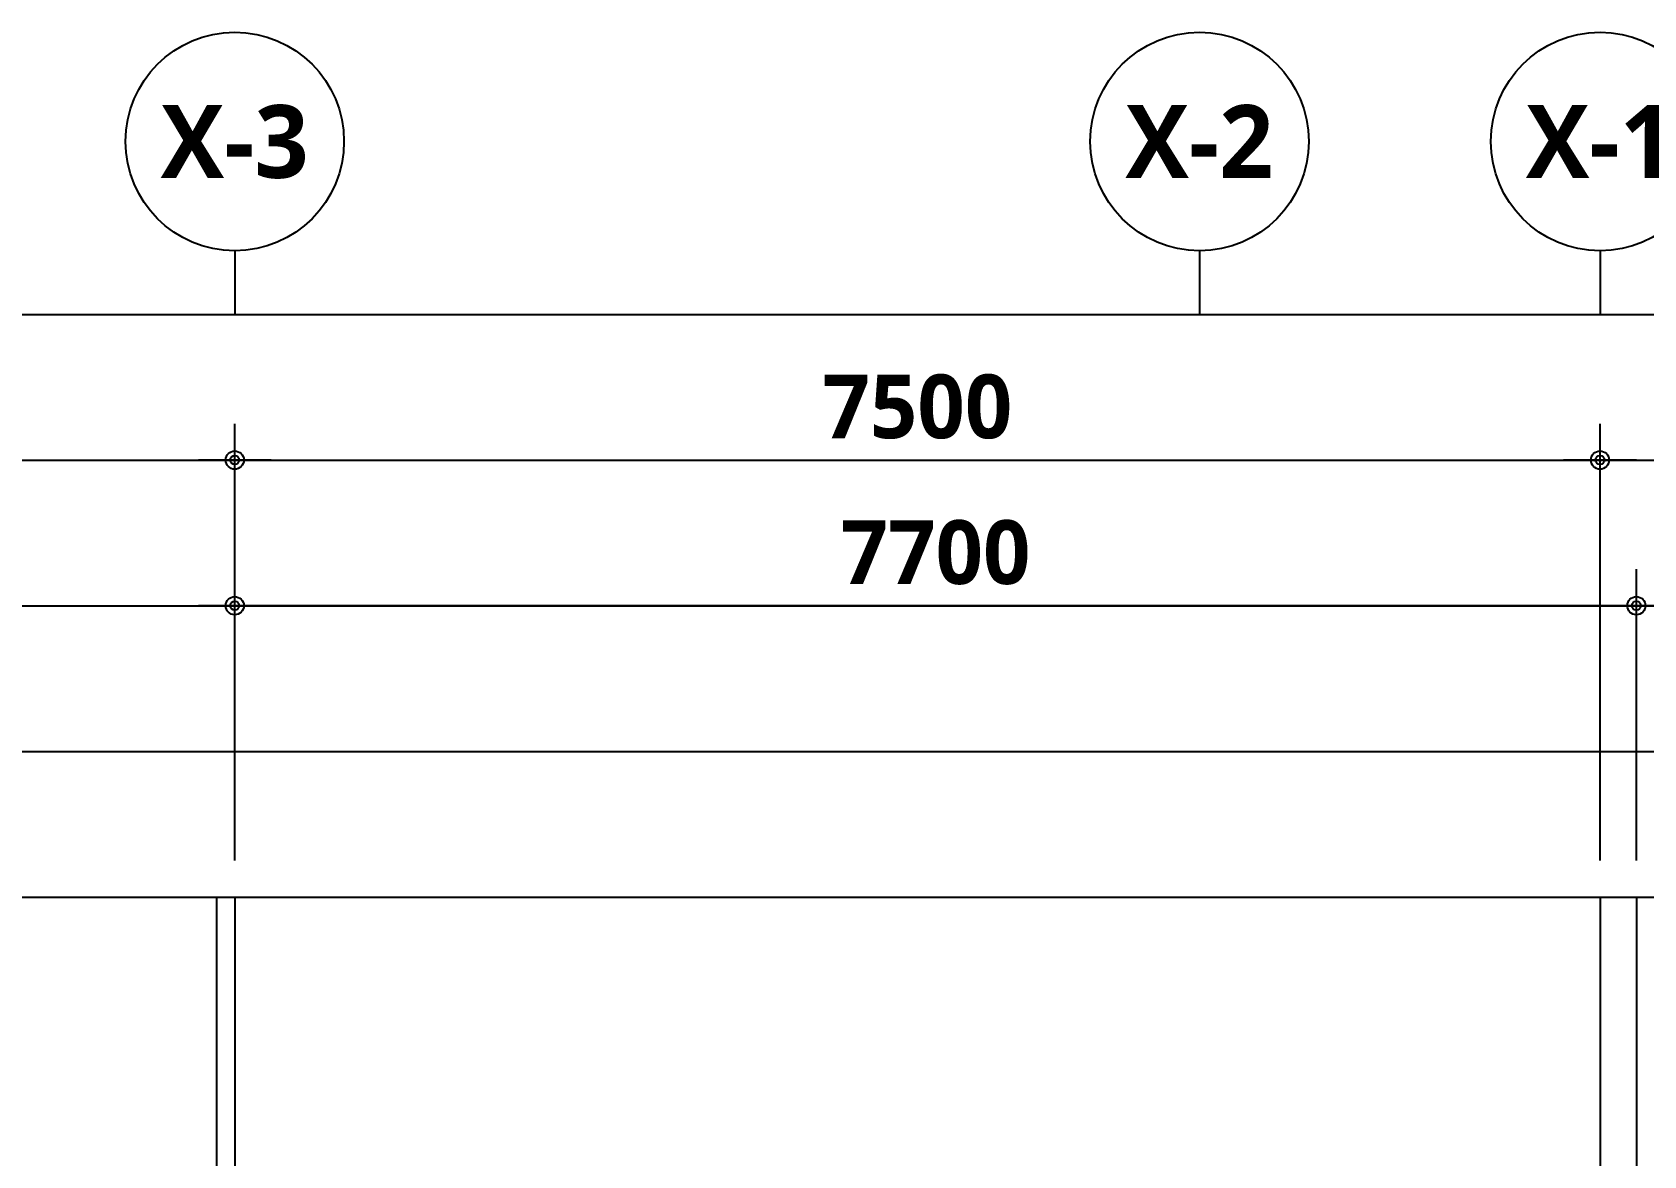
# Model space of a CAD drawing. Header units: millimetres. Extents: x 0 to 168000, y 0 to 59400.
# Drawn here: x 131906 to 140759, y 22681 to 28852 of the extents above; entities that cross this region are included whole.
import ezdxf
from ezdxf.enums import TextEntityAlignment as Align

# ---------------------------------------------------------------- set-up
doc = ezdxf.new("R2010")
doc.units = ezdxf.units.MM
doc.header["$LTSCALE"] = 100
doc.linetypes.add('CEN', pattern=[62, 60, -1, 0, -1])
doc.linetypes.add('주단면도-1$0$STD_CENTER', pattern=[66, 60, -2, 2, -2])
doc.layers.get('Defpoints').update_dxf_attribs({"color": 153})
for name, color, linetype in [('A-ANNO-TEXT1', 7, 'Continuous'), ('A-CEN', 1, 'CEN'), ('A-ST-AXIS-BUB', 7, 'Continuous'), ('A-ST-AXIS-DIM', 7, 'Continuous'), ('주단면도-1$0$A-ST-AXIS-CEN', 252, '주단면도-1$0$STD_CENTER')]:
    doc.layers.add(name, color=color, linetype=linetype)
doc.layers.add('G(그리드1)', color=185, linetype='Continuous', plot=False)
doc.styles.add('SH_진천_나눔', font='')
doc.styles.get('SH_진천_나눔').set_extended_font_data('NanumGothic', bold=True)
doc.dimstyles.new('SHP 100', dxfattribs={"dimscale": 100, "dimtxt": 3.5, "dimasz": 1, "dimexe": 2, "dimexo": 2, "dimgap": 1, "dimtad": 1, "dimdec": 0, "dimzin": 0, "dimdsep": 46, "dimtxsty": 'SH_진천_나눔', "dimblk": 'DIMDOT', "dimcen": 0.09, "dimclrd": 256, "dimclre": 256, "dimclrt": 3, "dimadec": 0, "dimazin": 1, "dimtfac": 1, "dimtdec": 0, "dimtix": 1, "dimtmove": 2, "dimatfit": 0, "dimldrblk": 'DIMDOT', "dimfxl": 1, "dimtolj": 1, "dimtzin": 0, "dimlwd": -1, "dimlwe": -1, "dimarcsym": 0})

# ---------------------------------------------------------------- blocks, each defined once
blk = doc.blocks.new('DIMDOT')
at = {"color": 0}
blk.add_line((-2, 0), (2, 0), dxfattribs=at)
for radius in [0.5, 0.25]:
    blk.add_circle((0, 0), radius, dxfattribs=at)
blk = doc.blocks.new('*D9344')
at = {"layer": 'A-ST-AXIS-DIM'}
for p, q in [((133018.8, 24302), (133018.8, 26702)), ((140518.8, 24302), (140518.8, 26702)), ((133118.8, 26502), (140418.8, 26502))]:
    blk.add_line(p, q, dxfattribs=at)
at = {"layer": 'Defpoints', "color": 0}
for p in [(140518.8, 26502), (133018.8, 24102), (140518.8, 24102)]:
    blk.add_point(p, dxfattribs=at)
at = {"layer": 'A-ST-AXIS-DIM', "linetype": 'ByBlock', "xscale": 100, "yscale": 100, "zscale": 100, "rotation": 180}
blk.add_blockref('DIMDOT', (133018.8, 26502), dxfattribs=at)
at = {"layer": 'A-ST-AXIS-DIM', "linetype": 'ByBlock', "xscale": 100, "yscale": 100, "zscale": 100}
blk.add_blockref('DIMDOT', (140518.8, 26502), dxfattribs=at)
at = {"layer": 'A-ST-AXIS-DIM', "color": 3, "insert": (136768.8, 26794.4), "char_height": 350, "attachment_point": 5, "style": 'SH_진천_나눔'}
blk.add_mtext('\\A1;7500', dxfattribs=at)
blk = doc.blocks.new('*D9345')
at = {"layer": 'A-ST-AXIS-DIM'}
for p, q in [((133018.8, 24302), (133018.8, 25902)), ((140718.8, 24302), (140718.8, 25902)), ((140618.8, 25702), (133118.8, 25702))]:
    blk.add_line(p, q, dxfattribs=at)
at = {"layer": 'Defpoints', "color": 0}
for p in [(133018.8, 25702), (133018.8, 24102), (140718.8, 24102)]:
    blk.add_point(p, dxfattribs=at)
at = {"layer": 'A-ST-AXIS-DIM', "linetype": 'ByBlock', "xscale": 100, "yscale": 100, "zscale": 100, "rotation": 180}
blk.add_blockref('DIMDOT', (133018.8, 25702), dxfattribs=at)
at = {"layer": 'A-ST-AXIS-DIM', "linetype": 'ByBlock', "xscale": 100, "yscale": 100, "zscale": 100}
blk.add_blockref('DIMDOT', (140718.8, 25702), dxfattribs=at)
at = {"layer": 'A-ST-AXIS-DIM', "color": 3, "insert": (136868.8, 25993.9), "char_height": 350, "attachment_point": 5, "style": 'SH_진천_나눔'}
blk.add_mtext('\\A1;7700', dxfattribs=at)
blk = doc.blocks.new('*D9346')
at = {"layer": 'A-ST-AXIS-DIM'}
for p, q in [((140518.8, 24302), (140518.8, 26702)), ((148618.8, 24302), (148618.8, 26702)), ((140618.8, 26502), (148518.8, 26502))]:
    blk.add_line(p, q, dxfattribs=at)
at = {"layer": 'Defpoints', "color": 0}
for p in [(148618.8, 26502), (140518.8, 24102), (148618.8, 24102)]:
    blk.add_point(p, dxfattribs=at)
at = {"layer": 'A-ST-AXIS-DIM', "linetype": 'ByBlock', "xscale": 100, "yscale": 100, "zscale": 100, "rotation": 180}
blk.add_blockref('DIMDOT', (140518.8, 26502), dxfattribs=at)
at = {"layer": 'A-ST-AXIS-DIM', "linetype": 'ByBlock', "xscale": 100, "yscale": 100, "zscale": 100}
blk.add_blockref('DIMDOT', (148618.8, 26502), dxfattribs=at)
at = {"layer": 'A-ST-AXIS-DIM', "color": 3, "insert": (144568.8, 26795.2), "char_height": 350, "attachment_point": 5, "style": 'SH_진천_나눔'}
blk.add_mtext('\\A1;8100', dxfattribs=at)
blk = doc.blocks.new('*D9347')
at = {"layer": 'A-ST-AXIS-DIM'}
for p, q in [((140718.8, 24302), (140718.8, 25902)), ((148118.8, 24302), (148118.8, 25902)), ((148018.8, 25702), (140818.8, 25702))]:
    blk.add_line(p, q, dxfattribs=at)
at = {"layer": 'Defpoints', "color": 0}
for p in [(140718.8, 25702), (140718.8, 24102), (148118.8, 24102)]:
    blk.add_point(p, dxfattribs=at)
at = {"layer": 'A-ST-AXIS-DIM', "linetype": 'ByBlock', "xscale": 100, "yscale": 100, "zscale": 100, "rotation": 180}
blk.add_blockref('DIMDOT', (140718.8, 25702), dxfattribs=at)
at = {"layer": 'A-ST-AXIS-DIM', "linetype": 'ByBlock', "xscale": 100, "yscale": 100, "zscale": 100}
blk.add_blockref('DIMDOT', (148118.8, 25702), dxfattribs=at)
at = {"layer": 'A-ST-AXIS-DIM', "color": 3, "insert": (144418.8, 25993.9), "char_height": 350, "attachment_point": 5, "style": 'SH_진천_나눔'}
blk.add_mtext('\\A1;7400', dxfattribs=at)
blk = doc.blocks.new('A-ST-AXIS-BUB-1')
at = {"layer": 'A-ST-AXIS-BUB'}
blk.add_line((0, 350), (0, 0), dxfattribs=at)
blk.add_circle((0, 950), 600, dxfattribs=at)

msp = doc.modelspace()

# ---------------------------------------------------------------- linework, layer by layer
at = {"layer": 'A-CEN'}
for p, q in [((132918.8, 24102), (132918.8, 20302)), ((140718.8, 24102), (140718.8, 6702))]:
    msp.add_line(p, q, dxfattribs=at)
at = {"layer": 'G(그리드1)'}
for points in [[(125718.8, 27302), (154418.8, 27302), (154418.8, 3502), (125718.8, 3502)], [(126518.8, 26502), (153618.8, 26502), (153618.8, 4302), (126518.8, 4302)], [(127318.8, 25702), (152818.8, 25702), (152818.8, 5102), (127318.8, 5102)], [(128118.8, 24902), (152018.8, 24902), (152018.8, 5902), (128118.8, 5902)], [(128918.8, 24102), (151218.8, 24102), (151218.8, 6702), (128918.8, 6702)]]:
    msp.add_lwpolyline(points, close=True, dxfattribs=at)
at = {"layer": '주단면도-1$0$A-ST-AXIS-CEN', "linetype": 'Continuous'}
for p, q in [((133018.8, 24102), (133018.8, 6702)), ((140518.8, 24102), (140518.8, 6702))]:
    msp.add_line(p, q, dxfattribs=at)

# ---------------------------------------------------------------- block references
at = {"layer": 'A-ST-AXIS-BUB'}
for p in [(133018.8, 27302), (138318.8, 27302), (140518.8, 27302)]:
    msp.add_blockref('A-ST-AXIS-BUB-1', p, dxfattribs=at)

# ---------------------------------------------------------------- texts
at = {"layer": 'A-ANNO-TEXT1', "style": 'SH_진천_나눔'}
for s, p in [('X-3', (133018.8, 28252)), ('X-2', (138318.8, 28252)), ('X-1', (140518.8, 28252))]:
    msp.add_text(s, height=400, dxfattribs=at).set_placement(p, align=Align.MIDDLE_CENTER)

# ---------------------------------------------------------------- dimensions: what is measured, and where the dimension line sits
at = {"layer": 'A-ST-AXIS-DIM'}
for base, p1, p2, picture, middle in [((140518.8, 26502), (133018.8, 24102), (140518.8, 24102), '*D9344', (136768.8, 26794.4)), ((148618.8, 26502), (140518.8, 24102), (148618.8, 24102), '*D9346', (144568.8, 26795.2))]:
    dim = msp.add_linear_dim(base=base, p1=p1, p2=p2, dimstyle='SHP 100', dxfattribs=at)
    dim.commit()
    dim.dimension.update_dxf_attribs({"geometry": picture, "text_midpoint": middle})
for base, p1, p2, picture, middle in [((133018.8, 25702), (140718.8, 24102), (133018.8, 24102), '*D9345', (136868.8, 25993.9)), ((140718.8, 25702), (148118.8, 24102), (140718.8, 24102), '*D9347', (144418.8, 25993.9))]:
    dim = msp.add_linear_dim(base=base, p1=p1, p2=p2, angle=0, dimstyle='SHP 100', dxfattribs=at)
    dim.commit()
    dim.dimension.update_dxf_attribs({"geometry": picture, "text_midpoint": middle})

doc.saveas('drawing.dxf')
